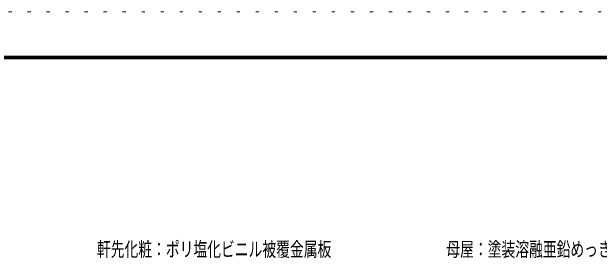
# Model space of a CAD drawing. Units: millimetres, scale not verified. Extents: x -34085 to 34091, y -14700 to 14700.
# Drawn here: x 17032 to 24447, y 11530 to 14700 of the extents above; entities that cross this region are included whole.
import ezdxf
from ezdxf.enums import TextEntityAlignment as Align

# ---------------------------------------------------------------- set-up
doc = ezdxf.new("R2010")
doc.units = ezdxf.units.MM
doc.header["$LTSCALE"] = 80
doc.linetypes.add('USER4', pattern=[3, 0.5, -2.5])
for name, color, linetype, lineweight in [('0-A_2-52DIM', 3, 'Continuous', 18), ('0-C_F-F1PAPER', 5, 'Continuous', 18), ('0-D_F-E_J_ADD', 5, 'USER4', 18)]:
    doc.layers.add(name, color=color, linetype=linetype, lineweight=lineweight)
doc.styles.add('ＭＳ ゴシック', font='')
doc.styles.get('ＭＳ ゴシック').set_extended_font_data('MS Gothic')

msp = doc.modelspace()

# ---------------------------------------------------------------- linework, layer by layer
at = {"layer": '0-C_F-F1PAPER'}
for points in [[(33391.46, -14000), (33391.46, 14140), (-6788.54, 14140), (-6788.54, -14000)], [(33387.96, -13996.5), (33387.96, 14136.5), (-6785.04, 14136.5), (-6785.04, -13996.5)], [(33384.46, -13993), (-6781.54, -13993), (-6781.54, 14133), (33384.46, 14133)], [(33380.96, -13989.5), (33380.96, 14129.5), (-6778.04, 14129.5), (-6778.04, -13989.5)], [(33377.46, -13986), (-6774.54, -13986), (-6774.54, 14126), (33377.46, 14126)], [(33373.96, -13982.5), (33373.96, 14122.5), (-6771.04, 14122.5), (-6771.04, -13982.5)], [(33370.46, -13979), (-6767.54, -13979), (-6767.54, 14119), (33370.46, 14119)], [(33366.96, -13975.5), (33366.96, 14115.5), (-6764.04, 14115.5), (-6764.04, -13975.5)], [(33363.46, -13972), (33363.46, 14112), (-6760.54, 14112), (-6760.54, -13972)], [(33359.96, -13968.5), (33359.96, 14108.5), (-6757.04, 14108.5), (-6757.04, -13968.5)], [(33356.46, -13965), (-6753.54, -13965), (-6753.54, 14105), (33356.46, 14105)]]:
    msp.add_lwpolyline(points, close=True, dxfattribs=at)
at = {"layer": '0-D_F-E_J_ADD'}
msp.add_lwpolyline([(34091.46, -14700), (-7488.54, -14700), (-7488.54, 14700), (34091.46, 14700)], close=True, dxfattribs=at)

# ---------------------------------------------------------------- texts
at = {"layer": '0-A_2-52DIM', "color": 7, "style": 'ＭＳ ゴシック', "width": 0.7}
for s, p in [('軒先化粧：ポリ塩化ビニル被覆金属板', (18106.34, 11560.78)), ('母屋：塗装溶融亜鉛めっき鋼板', (22516.34, 11560.78))]:
    msp.add_text(s, height=182.3, dxfattribs=at).set_placement(p, align=Align.BOTTOM_LEFT)

doc.saveas('drawing.dxf')
